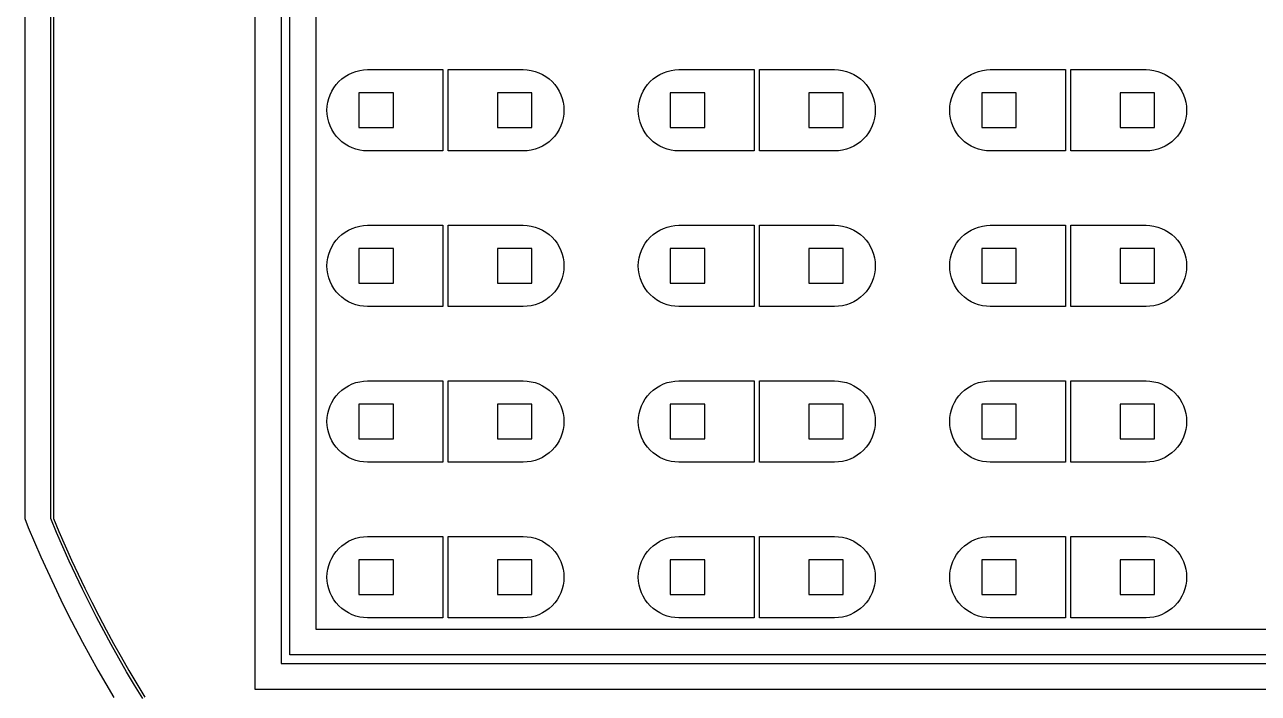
# Model space of a CAD drawing. Extents: x -16 to 132, y -40 to 113.
# Drawn here: x -15.7 to 57.3, y -2.3 to 37.3 of the extents above; entities that cross this region are included whole.
import ezdxf

# ---------------------------------------------------------------- set-up
doc = ezdxf.new("R2010")
doc.units = 0

msp = doc.modelspace()

# ---------------------------------------------------------------- linework, layer by layer
for p, q in [((-2.0452, -2.0452), (-2.0452, 75.6724)), ((-0.51129, 74.1385), (-0.51129, -0.51129)), ((0, 0), (0, 73.6272)), ((1.53389, 72.0933), (1.53389, 1.53389)), ((-15.6717, 65.5599), (-15.6717, 8.06726)), ((-14.1315, 8.06393), (-14.1315, 65.5633)), ((-13.9691, 65.5624), (-13.9691, 8.0648)), ((3.2666, 34.21), (3.46889, 34.3312)), ((3.46889, 34.3312), (3.68208, 34.4321)), ((3.68208, 34.4321), (3.90411, 34.5115)), ((3.90411, 34.5115), (4.13287, 34.5688)), ((4.13287, 34.5688), (4.36615, 34.6034)), ((4.36615, 34.6034), (4.6017, 34.615)), ((4.6017, 34.615), (9.05, 34.615)), ((9.05, 34.615), (9.05, 29.8088)), ((9.35678, 29.8088), (9.35678, 34.615)), ((9.35678, 34.615), (13.8051, 34.615)), ((13.8051, 34.615), (14.0406, 34.6034)), ((14.0406, 34.6034), (14.2739, 34.5688)), ((14.2739, 34.5688), (14.5027, 34.5115)), ((14.5027, 34.5115), (14.7247, 34.4321)), ((14.7247, 34.4321), (14.9379, 34.3312)), ((14.9379, 34.3312), (15.1402, 34.21)), ((21.6734, 34.21), (21.8757, 34.3312)), ((21.8757, 34.3312), (22.0889, 34.4321)), ((22.0889, 34.4321), (22.3109, 34.5115)), ((22.3109, 34.5115), (22.5397, 34.5688)), ((22.5397, 34.5688), (22.7729, 34.6034)), ((22.7729, 34.6034), (23.0085, 34.615)), ((23.0085, 34.615), (27.4568, 34.615)), ((27.4568, 34.615), (27.4568, 29.8088)), ((27.7636, 29.8088), (27.7636, 34.615)), ((27.7636, 34.615), (32.2119, 34.615)), ((32.2119, 34.615), (32.4474, 34.6034)), ((32.4474, 34.6034), (32.6807, 34.5688)), ((32.6807, 34.5688), (32.9095, 34.5115)), ((32.9095, 34.5115), (33.1315, 34.4321)), ((33.1315, 34.4321), (33.3447, 34.3312)), ((33.3447, 34.3312), (33.547, 34.21)), ((40.0802, 34.21), (40.2825, 34.3312)), ((40.2825, 34.3312), (40.4957, 34.4321)), ((40.4957, 34.4321), (40.7177, 34.5115)), ((40.7177, 34.5115), (40.9465, 34.5688)), ((40.9465, 34.5688), (41.1797, 34.6034)), ((41.1797, 34.6034), (41.4153, 34.615)), ((41.4153, 34.615), (45.8636, 34.615)), ((45.8636, 34.615), (45.8636, 29.8088)), ((46.1704, 29.8088), (46.1704, 34.615)), ((46.1704, 34.615), (50.6187, 34.615)), ((50.6187, 34.615), (50.8542, 34.6034)), ((50.8542, 34.6034), (51.0875, 34.5688)), ((51.0875, 34.5688), (51.3163, 34.5115)), ((51.3163, 34.5115), (51.5383, 34.4321)), ((51.5383, 34.4321), (51.7515, 34.3312)), ((51.7515, 34.3312), (51.9538, 34.21)), ((2.60358, 33.547), (2.74406, 33.7364)), ((2.74406, 33.7364), (2.90244, 33.9111)), ((2.90244, 33.9111), (3.07718, 34.0695)), ((3.07718, 34.0695), (3.2666, 34.21)), ((15.1402, 34.21), (15.3296, 34.0695)), ((15.3296, 34.0695), (15.5043, 33.9111)), ((15.5043, 33.9111), (15.6627, 33.7364)), ((15.6627, 33.7364), (15.8032, 33.547)), ((21.0104, 33.547), (21.1509, 33.7364)), ((21.1509, 33.7364), (21.3092, 33.9111)), ((21.3092, 33.9111), (21.484, 34.0695)), ((21.484, 34.0695), (21.6734, 34.21)), ((33.547, 34.21), (33.7364, 34.0695)), ((33.7364, 34.0695), (33.9111, 33.9111)), ((33.9111, 33.9111), (34.0695, 33.7364)), ((34.0695, 33.7364), (34.21, 33.547)), ((39.4172, 33.547), (39.5577, 33.7364)), ((39.5577, 33.7364), (39.716, 33.9111)), ((39.716, 33.9111), (39.8908, 34.0695)), ((39.8908, 34.0695), (40.0802, 34.21)), ((51.9538, 34.21), (52.1432, 34.0695)), ((52.1432, 34.0695), (52.3179, 33.9111)), ((52.3179, 33.9111), (52.4763, 33.7364)), ((52.4763, 33.7364), (52.6168, 33.547)), ((2.24477, 32.6807), (2.30208, 32.9095)), ((2.30208, 32.9095), (2.38152, 33.1315)), ((2.38152, 33.1315), (2.48235, 33.3447)), ((2.48235, 33.3447), (2.60358, 33.547)), ((6.13559, 33.2345), (4.09039, 33.2345)), ((4.09039, 33.2345), (4.09039, 31.1893)), ((6.13559, 31.1893), (6.13559, 33.2345)), ((14.3164, 33.2345), (12.2712, 33.2345)), ((12.2712, 33.2345), (12.2712, 31.1893)), ((14.3164, 31.1893), (14.3164, 33.2345)), ((15.8032, 33.547), (15.9244, 33.3447)), ((15.9244, 33.3447), (16.0253, 33.1315)), ((16.0253, 33.1315), (16.1047, 32.9095)), ((16.1047, 32.9095), (16.162, 32.6807)), ((20.6516, 32.6807), (20.7089, 32.9095)), ((20.7089, 32.9095), (20.7883, 33.1315)), ((20.7883, 33.1315), (20.8891, 33.3447)), ((20.8891, 33.3447), (21.0104, 33.547)), ((24.5424, 33.2345), (22.4972, 33.2345)), ((22.4972, 33.2345), (22.4972, 31.1893)), ((24.5424, 31.1893), (24.5424, 33.2345)), ((32.7232, 33.2345), (30.678, 33.2345)), ((30.678, 33.2345), (30.678, 31.1893)), ((32.7232, 31.1893), (32.7232, 33.2345)), ((34.21, 33.547), (34.3312, 33.3447)), ((34.3312, 33.3447), (34.4321, 33.1315)), ((34.4321, 33.1315), (34.5115, 32.9095)), ((34.5115, 32.9095), (34.5688, 32.6807)), ((39.0584, 32.6807), (39.1157, 32.9095)), ((39.1157, 32.9095), (39.1951, 33.1315)), ((39.1951, 33.1315), (39.2959, 33.3447)), ((39.2959, 33.3447), (39.4172, 33.547)), ((42.9492, 33.2345), (40.904, 33.2345)), ((40.904, 33.2345), (40.904, 31.1893)), ((42.9492, 31.1893), (42.9492, 33.2345)), ((51.13, 33.2345), (49.0848, 33.2345)), ((49.0848, 33.2345), (49.0848, 31.1893)), ((51.13, 31.1893), (51.13, 33.2345)), ((52.6168, 33.547), (52.738, 33.3447)), ((52.738, 33.3447), (52.8389, 33.1315)), ((52.8389, 33.1315), (52.9183, 32.9095)), ((52.9183, 32.9095), (52.9756, 32.6807)), ((2.19859, 32.2119), (2.21016, 32.4474)), ((2.21016, 31.9763), (2.19859, 32.2119)), ((2.21016, 32.4474), (2.24477, 32.6807)), ((16.162, 32.6807), (16.1966, 32.4474)), ((16.1966, 32.4474), (16.2082, 32.2119)), ((16.2082, 32.2119), (16.1966, 31.9763)), ((20.6054, 32.2119), (20.617, 32.4474)), ((20.617, 31.9763), (20.6054, 32.2119)), ((20.617, 32.4474), (20.6516, 32.6807)), ((34.5688, 32.6807), (34.6034, 32.4474)), ((34.6034, 32.4474), (34.615, 32.2119)), ((34.615, 32.2119), (34.6034, 31.9763)), ((39.0122, 32.2119), (39.0238, 32.4474)), ((39.0238, 31.9763), (39.0122, 32.2119)), ((39.0238, 32.4474), (39.0584, 32.6807)), ((52.9756, 32.6807), (53.0102, 32.4474)), ((53.0102, 32.4474), (53.0218, 32.2119)), ((53.0218, 32.2119), (53.0102, 31.9763)), ((2.24477, 31.7431), (2.21016, 31.9763)), ((2.30208, 31.5143), (2.24477, 31.7431)), ((2.38152, 31.2923), (2.30208, 31.5143)), ((16.1047, 31.5143), (16.0253, 31.2923)), ((16.162, 31.7431), (16.1047, 31.5143)), ((16.1966, 31.9763), (16.162, 31.7431)), ((20.6516, 31.7431), (20.617, 31.9763)), ((20.7089, 31.5143), (20.6516, 31.7431)), ((20.7883, 31.2923), (20.7089, 31.5143)), ((34.5115, 31.5143), (34.4321, 31.2923)), ((34.5688, 31.7431), (34.5115, 31.5143)), ((34.6034, 31.9763), (34.5688, 31.7431)), ((39.0584, 31.7431), (39.0238, 31.9763)), ((39.1157, 31.5143), (39.0584, 31.7431)), ((39.1951, 31.2923), (39.1157, 31.5143)), ((52.9183, 31.5143), (52.8389, 31.2923)), ((52.9756, 31.7431), (52.9183, 31.5143)), ((53.0102, 31.9763), (52.9756, 31.7431)), ((2.48235, 31.0791), (2.38152, 31.2923)), ((2.60358, 30.8768), (2.48235, 31.0791)), ((2.74406, 30.6874), (2.60358, 30.8768)), ((2.90244, 30.5126), (2.74406, 30.6874)), ((4.09039, 31.1893), (6.13559, 31.1893)), ((12.2712, 31.1893), (14.3164, 31.1893)), ((15.6627, 30.6874), (15.5043, 30.5126)), ((15.8032, 30.8768), (15.6627, 30.6874)), ((15.9244, 31.0791), (15.8032, 30.8768)), ((16.0253, 31.2923), (15.9244, 31.0791)), ((20.8891, 31.0791), (20.7883, 31.2923)), ((21.0104, 30.8768), (20.8891, 31.0791)), ((21.1509, 30.6874), (21.0104, 30.8768)), ((21.3092, 30.5126), (21.1509, 30.6874)), ((22.4972, 31.1893), (24.5424, 31.1893)), ((30.678, 31.1893), (32.7232, 31.1893)), ((34.0695, 30.6874), (33.9111, 30.5126)), ((34.21, 30.8768), (34.0695, 30.6874)), ((34.3312, 31.0791), (34.21, 30.8768)), ((34.4321, 31.2923), (34.3312, 31.0791)), ((39.2959, 31.0791), (39.1951, 31.2923)), ((39.4172, 30.8768), (39.2959, 31.0791)), ((39.5577, 30.6874), (39.4172, 30.8768)), ((39.716, 30.5126), (39.5577, 30.6874)), ((40.904, 31.1893), (42.9492, 31.1893)), ((49.0848, 31.1893), (51.13, 31.1893)), ((52.4763, 30.6874), (52.3179, 30.5126)), ((52.6168, 30.8768), (52.4763, 30.6874)), ((52.738, 31.0791), (52.6168, 30.8768)), ((52.8389, 31.2923), (52.738, 31.0791)), ((3.07718, 30.3543), (2.90244, 30.5126)), ((3.2666, 30.2138), (3.07718, 30.3543)), ((3.46889, 30.0925), (3.2666, 30.2138)), ((3.68208, 29.9917), (3.46889, 30.0925)), ((3.90411, 29.9123), (3.68208, 29.9917)), ((4.13287, 29.855), (3.90411, 29.9123)), ((14.5027, 29.9123), (14.2739, 29.855)), ((14.7247, 29.9917), (14.5027, 29.9123)), ((14.9379, 30.0925), (14.7247, 29.9917)), ((15.1402, 30.2138), (14.9379, 30.0925)), ((15.3296, 30.3543), (15.1402, 30.2138)), ((15.5043, 30.5126), (15.3296, 30.3543)), ((21.484, 30.3543), (21.3092, 30.5126)), ((21.6734, 30.2138), (21.484, 30.3543)), ((21.8757, 30.0925), (21.6734, 30.2138)), ((22.0889, 29.9917), (21.8757, 30.0925)), ((22.3109, 29.9123), (22.0889, 29.9917)), ((22.5397, 29.855), (22.3109, 29.9123)), ((32.9095, 29.9123), (32.6807, 29.855)), ((33.1315, 29.9917), (32.9095, 29.9123)), ((33.3447, 30.0925), (33.1315, 29.9917)), ((33.547, 30.2138), (33.3447, 30.0925)), ((33.7364, 30.3543), (33.547, 30.2138)), ((33.9111, 30.5126), (33.7364, 30.3543)), ((39.8908, 30.3543), (39.716, 30.5126)), ((40.0802, 30.2138), (39.8908, 30.3543)), ((40.2825, 30.0925), (40.0802, 30.2138)), ((40.4957, 29.9917), (40.2825, 30.0925)), ((40.7177, 29.9123), (40.4957, 29.9917)), ((40.9465, 29.855), (40.7177, 29.9123)), ((51.3163, 29.9123), (51.0875, 29.855)), ((51.5383, 29.9917), (51.3163, 29.9123)), ((51.7515, 30.0925), (51.5383, 29.9917)), ((51.9538, 30.2138), (51.7515, 30.0925)), ((52.1432, 30.3543), (51.9538, 30.2138)), ((52.3179, 30.5126), (52.1432, 30.3543)), ((4.36615, 29.8204), (4.13287, 29.855)), ((4.6017, 29.8088), (4.36615, 29.8204)), ((9.05, 29.8088), (4.6017, 29.8088)), ((13.8051, 29.8088), (9.35678, 29.8088)), ((14.0406, 29.8204), (13.8051, 29.8088)), ((14.2739, 29.855), (14.0406, 29.8204)), ((22.7729, 29.8204), (22.5397, 29.855)), ((23.0085, 29.8088), (22.7729, 29.8204)), ((27.4568, 29.8088), (23.0085, 29.8088)), ((32.2119, 29.8088), (27.7636, 29.8088)), ((32.4474, 29.8204), (32.2119, 29.8088)), ((32.6807, 29.855), (32.4474, 29.8204)), ((41.1797, 29.8204), (40.9465, 29.855)), ((41.4153, 29.8088), (41.1797, 29.8204)), ((45.8636, 29.8088), (41.4153, 29.8088)), ((50.6187, 29.8088), (46.1704, 29.8088)), ((50.8542, 29.8204), (50.6187, 29.8088)), ((51.0875, 29.855), (50.8542, 29.8204)), ((2.90244, 24.7077), (3.07718, 24.8661)), ((3.07718, 24.8661), (3.2666, 25.0066)), ((3.2666, 25.0066), (3.46889, 25.1278)), ((3.46889, 25.1278), (3.68208, 25.2287)), ((3.68208, 25.2287), (3.90411, 25.3081)), ((3.90411, 25.3081), (4.13287, 25.3654)), ((4.13287, 25.3654), (4.36615, 25.4)), ((4.36615, 25.4), (4.6017, 25.4116)), ((4.6017, 25.4116), (9.05, 25.4116)), ((9.05, 25.4116), (9.05, 20.6054)), ((9.35678, 20.6054), (9.35678, 25.4116)), ((9.35678, 25.4116), (13.8051, 25.4116)), ((13.8051, 25.4116), (14.0406, 25.4)), ((14.0406, 25.4), (14.2739, 25.3654)), ((14.2739, 25.3654), (14.5027, 25.3081)), ((14.5027, 25.3081), (14.7247, 25.2287)), ((14.7247, 25.2287), (14.9379, 25.1278)), ((14.9379, 25.1278), (15.1402, 25.0066)), ((15.1402, 25.0066), (15.3296, 24.8661)), ((15.3296, 24.8661), (15.5043, 24.7077)), ((21.3092, 24.7077), (21.484, 24.8661)), ((21.484, 24.8661), (21.6734, 25.0066)), ((21.6734, 25.0066), (21.8757, 25.1278)), ((21.8757, 25.1278), (22.0889, 25.2287)), ((22.0889, 25.2287), (22.3109, 25.3081)), ((22.3109, 25.3081), (22.5397, 25.3654)), ((22.5397, 25.3654), (22.7729, 25.4)), ((22.7729, 25.4), (23.0085, 25.4116)), ((23.0085, 25.4116), (27.4568, 25.4116)), ((27.4568, 25.4116), (27.4568, 20.6054)), ((27.7636, 20.6054), (27.7636, 25.4116)), ((27.7636, 25.4116), (32.2119, 25.4116)), ((32.2119, 25.4116), (32.4474, 25.4)), ((32.4474, 25.4), (32.6807, 25.3654)), ((32.6807, 25.3654), (32.9095, 25.3081)), ((32.9095, 25.3081), (33.1315, 25.2287)), ((33.1315, 25.2287), (33.3447, 25.1278)), ((33.3447, 25.1278), (33.547, 25.0066)), ((33.547, 25.0066), (33.7364, 24.8661)), ((33.7364, 24.8661), (33.9111, 24.7077)), ((39.716, 24.7077), (39.8908, 24.8661)), ((39.8908, 24.8661), (40.0802, 25.0066)), ((40.0802, 25.0066), (40.2825, 25.1278)), ((40.2825, 25.1278), (40.4957, 25.2287)), ((40.4957, 25.2287), (40.7177, 25.3081)), ((40.7177, 25.3081), (40.9465, 25.3654)), ((40.9465, 25.3654), (41.1797, 25.4)), ((41.1797, 25.4), (41.4153, 25.4116)), ((41.4153, 25.4116), (45.8636, 25.4116)), ((45.8636, 25.4116), (45.8636, 20.6054)), ((46.1704, 20.6054), (46.1704, 25.4116)), ((46.1704, 25.4116), (50.6187, 25.4116)), ((50.6187, 25.4116), (50.8542, 25.4)), ((50.8542, 25.4), (51.0875, 25.3654)), ((51.0875, 25.3654), (51.3163, 25.3081)), ((51.3163, 25.3081), (51.5383, 25.2287)), ((51.5383, 25.2287), (51.7515, 25.1278)), ((51.7515, 25.1278), (51.9538, 25.0066)), ((51.9538, 25.0066), (52.1432, 24.8661)), ((52.1432, 24.8661), (52.3179, 24.7077)), ((2.38152, 23.9281), (2.48235, 24.1413)), ((2.48235, 24.1413), (2.60358, 24.3436)), ((2.60358, 24.3436), (2.74406, 24.533)), ((2.74406, 24.533), (2.90244, 24.7077)), ((15.5043, 24.7077), (15.6627, 24.533)), ((15.6627, 24.533), (15.8032, 24.3436)), ((15.8032, 24.3436), (15.9244, 24.1413)), ((15.9244, 24.1413), (16.0253, 23.9281)), ((20.7883, 23.9281), (20.8891, 24.1413)), ((20.8891, 24.1413), (21.0104, 24.3436)), ((21.0104, 24.3436), (21.1509, 24.533)), ((21.1509, 24.533), (21.3092, 24.7077)), ((33.9111, 24.7077), (34.0695, 24.533)), ((34.0695, 24.533), (34.21, 24.3436)), ((34.21, 24.3436), (34.3312, 24.1413)), ((34.3312, 24.1413), (34.4321, 23.9281)), ((39.1951, 23.9281), (39.2959, 24.1413)), ((39.2959, 24.1413), (39.4172, 24.3436)), ((39.4172, 24.3436), (39.5577, 24.533)), ((39.5577, 24.533), (39.716, 24.7077)), ((52.3179, 24.7077), (52.4763, 24.533)), ((52.4763, 24.533), (52.6168, 24.3436)), ((52.6168, 24.3436), (52.738, 24.1413)), ((52.738, 24.1413), (52.8389, 23.9281)), ((2.21016, 23.244), (2.24477, 23.4773)), ((2.24477, 23.4773), (2.30208, 23.7061)), ((2.30208, 23.7061), (2.38152, 23.9281)), ((6.13559, 24.0311), (4.09039, 24.0311)), ((4.09039, 24.0311), (4.09039, 21.9859)), ((6.13559, 21.9859), (6.13559, 24.0311)), ((14.3164, 24.0311), (12.2712, 24.0311)), ((12.2712, 24.0311), (12.2712, 21.9859)), ((14.3164, 21.9859), (14.3164, 24.0311)), ((16.0253, 23.9281), (16.1047, 23.7061)), ((16.1047, 23.7061), (16.162, 23.4773)), ((16.162, 23.4773), (16.1966, 23.244)), ((20.617, 23.244), (20.6516, 23.4773)), ((20.6516, 23.4773), (20.7089, 23.7061)), ((20.7089, 23.7061), (20.7883, 23.9281)), ((24.5424, 24.0311), (22.4972, 24.0311)), ((22.4972, 24.0311), (22.4972, 21.9859)), ((24.5424, 21.9859), (24.5424, 24.0311)), ((32.7232, 24.0311), (30.678, 24.0311)), ((30.678, 24.0311), (30.678, 21.9859)), ((32.7232, 21.9859), (32.7232, 24.0311)), ((34.4321, 23.9281), (34.5115, 23.7061)), ((34.5115, 23.7061), (34.5688, 23.4773)), ((34.5688, 23.4773), (34.6034, 23.244)), ((39.0238, 23.244), (39.0584, 23.4773)), ((39.0584, 23.4773), (39.1157, 23.7061)), ((39.1157, 23.7061), (39.1951, 23.9281)), ((42.9492, 24.0311), (40.904, 24.0311)), ((40.904, 24.0311), (40.904, 21.9859)), ((42.9492, 21.9859), (42.9492, 24.0311)), ((51.13, 24.0311), (49.0848, 24.0311)), ((49.0848, 24.0311), (49.0848, 21.9859)), ((51.13, 21.9859), (51.13, 24.0311)), ((52.8389, 23.9281), (52.9183, 23.7061)), ((52.9183, 23.7061), (52.9756, 23.4773)), ((52.9756, 23.4773), (53.0102, 23.244)), ((2.19859, 23.0085), (2.21016, 23.244)), ((2.21016, 22.7729), (2.19859, 23.0085)), ((2.24477, 22.5397), (2.21016, 22.7729)), ((16.1966, 22.7729), (16.162, 22.5397)), ((16.1966, 23.244), (16.2082, 23.0085)), ((16.2082, 23.0085), (16.1966, 22.7729)), ((20.6054, 23.0085), (20.617, 23.244)), ((20.617, 22.7729), (20.6054, 23.0085)), ((20.6516, 22.5397), (20.617, 22.7729)), ((34.6034, 22.7729), (34.5688, 22.5397)), ((34.6034, 23.244), (34.615, 23.0085)), ((34.615, 23.0085), (34.6034, 22.7729)), ((39.0122, 23.0085), (39.0238, 23.244)), ((39.0238, 22.7729), (39.0122, 23.0085)), ((39.0584, 22.5397), (39.0238, 22.7729)), ((53.0102, 22.7729), (52.9756, 22.5397)), ((53.0102, 23.244), (53.0218, 23.0085)), ((53.0218, 23.0085), (53.0102, 22.7729)), ((2.30208, 22.3109), (2.24477, 22.5397)), ((2.38152, 22.0889), (2.30208, 22.3109)), ((2.48235, 21.8757), (2.38152, 22.0889)), ((4.09039, 21.9859), (6.13559, 21.9859)), ((12.2712, 21.9859), (14.3164, 21.9859)), ((16.0253, 22.0889), (15.9244, 21.8757)), ((16.1047, 22.3109), (16.0253, 22.0889)), ((16.162, 22.5397), (16.1047, 22.3109)), ((20.7089, 22.3109), (20.6516, 22.5397)), ((20.7883, 22.0889), (20.7089, 22.3109)), ((20.8891, 21.8757), (20.7883, 22.0889)), ((22.4972, 21.9859), (24.5424, 21.9859)), ((30.678, 21.9859), (32.7232, 21.9859)), ((34.4321, 22.0889), (34.3312, 21.8757)), ((34.5115, 22.3109), (34.4321, 22.0889)), ((34.5688, 22.5397), (34.5115, 22.3109)), ((39.1157, 22.3109), (39.0584, 22.5397)), ((39.1951, 22.0889), (39.1157, 22.3109)), ((39.2959, 21.8757), (39.1951, 22.0889)), ((40.904, 21.9859), (42.9492, 21.9859)), ((49.0848, 21.9859), (51.13, 21.9859)), ((52.8389, 22.0889), (52.738, 21.8757)), ((52.9183, 22.3109), (52.8389, 22.0889)), ((52.9756, 22.5397), (52.9183, 22.3109)), ((2.60358, 21.6734), (2.48235, 21.8757)), ((2.74406, 21.484), (2.60358, 21.6734)), ((2.90244, 21.3092), (2.74406, 21.484)), ((3.07718, 21.1509), (2.90244, 21.3092)), ((3.2666, 21.0104), (3.07718, 21.1509)), ((15.3296, 21.1509), (15.1402, 21.0104)), ((15.5043, 21.3092), (15.3296, 21.1509)), ((15.6627, 21.484), (15.5043, 21.3092)), ((15.8032, 21.6734), (15.6627, 21.484)), ((15.9244, 21.8757), (15.8032, 21.6734)), ((21.0104, 21.6734), (20.8891, 21.8757)), ((21.1509, 21.484), (21.0104, 21.6734)), ((21.3092, 21.3092), (21.1509, 21.484)), ((21.484, 21.1509), (21.3092, 21.3092)), ((21.6734, 21.0104), (21.484, 21.1509)), ((33.7364, 21.1509), (33.547, 21.0104)), ((33.9111, 21.3092), (33.7364, 21.1509)), ((34.0695, 21.484), (33.9111, 21.3092)), ((34.21, 21.6734), (34.0695, 21.484)), ((34.3312, 21.8757), (34.21, 21.6734)), ((39.4172, 21.6734), (39.2959, 21.8757)), ((39.5577, 21.484), (39.4172, 21.6734)), ((39.716, 21.3092), (39.5577, 21.484)), ((39.8908, 21.1509), (39.716, 21.3092)), ((40.0802, 21.0104), (39.8908, 21.1509)), ((52.1432, 21.1509), (51.9538, 21.0104)), ((52.3179, 21.3092), (52.1432, 21.1509)), ((52.4763, 21.484), (52.3179, 21.3092)), ((52.6168, 21.6734), (52.4763, 21.484)), ((52.738, 21.8757), (52.6168, 21.6734)), ((3.46889, 20.8891), (3.2666, 21.0104)), ((3.68208, 20.7883), (3.46889, 20.8891)), ((3.90411, 20.7089), (3.68208, 20.7883)), ((4.13287, 20.6516), (3.90411, 20.7089)), ((4.36615, 20.617), (4.13287, 20.6516)), ((4.6017, 20.6054), (4.36615, 20.617)), ((9.05, 20.6054), (4.6017, 20.6054)), ((13.8051, 20.6054), (9.35678, 20.6054)), ((14.0406, 20.617), (13.8051, 20.6054)), ((14.2739, 20.6516), (14.0406, 20.617)), ((14.5027, 20.7089), (14.2739, 20.6516)), ((14.7247, 20.7883), (14.5027, 20.7089)), ((14.9379, 20.8891), (14.7247, 20.7883)), ((15.1402, 21.0104), (14.9379, 20.8891)), ((21.8757, 20.8891), (21.6734, 21.0104)), ((22.0889, 20.7883), (21.8757, 20.8891)), ((22.3109, 20.7089), (22.0889, 20.7883)), ((22.5397, 20.6516), (22.3109, 20.7089)), ((22.7729, 20.617), (22.5397, 20.6516)), ((23.0085, 20.6054), (22.7729, 20.617)), ((27.4568, 20.6054), (23.0085, 20.6054)), ((32.2119, 20.6054), (27.7636, 20.6054)), ((32.4474, 20.617), (32.2119, 20.6054)), ((32.6807, 20.6516), (32.4474, 20.617)), ((32.9095, 20.7089), (32.6807, 20.6516)), ((33.1315, 20.7883), (32.9095, 20.7089)), ((33.3447, 20.8891), (33.1315, 20.7883)), ((33.547, 21.0104), (33.3447, 20.8891)), ((40.2825, 20.8891), (40.0802, 21.0104)), ((40.4957, 20.7883), (40.2825, 20.8891)), ((40.7177, 20.7089), (40.4957, 20.7883)), ((40.9465, 20.6516), (40.7177, 20.7089)), ((41.1797, 20.617), (40.9465, 20.6516)), ((41.4153, 20.6054), (41.1797, 20.617)), ((45.8636, 20.6054), (41.4153, 20.6054)), ((50.6187, 20.6054), (46.1704, 20.6054)), ((50.8542, 20.617), (50.6187, 20.6054)), ((51.0875, 20.6516), (50.8542, 20.617)), ((51.3163, 20.7089), (51.0875, 20.6516)), ((51.5383, 20.7883), (51.3163, 20.7089)), ((51.7515, 20.8891), (51.5383, 20.7883)), ((51.9538, 21.0104), (51.7515, 20.8891)), ((3.68208, 16.0253), (3.90411, 16.1047)), ((3.90411, 16.1047), (4.13287, 16.162)), ((4.13287, 16.162), (4.36615, 16.1966)), ((4.36615, 16.1966), (4.6017, 16.2082)), ((4.6017, 16.2082), (9.05, 16.2082)), ((9.05, 16.2082), (9.05, 11.402)), ((9.35678, 11.402), (9.35678, 16.2082)), ((9.35678, 16.2082), (13.8051, 16.2082)), ((13.8051, 16.2082), (14.0406, 16.1966)), ((14.0406, 16.1966), (14.2739, 16.162)), ((14.2739, 16.162), (14.5027, 16.1047)), ((14.5027, 16.1047), (14.7247, 16.0253)), ((22.0889, 16.0253), (22.3109, 16.1047)), ((22.3109, 16.1047), (22.5397, 16.162)), ((22.5397, 16.162), (22.7729, 16.1966)), ((22.7729, 16.1966), (23.0085, 16.2082)), ((23.0085, 16.2082), (27.4568, 16.2082)), ((27.4568, 16.2082), (27.4568, 11.402)), ((27.7636, 11.402), (27.7636, 16.2082)), ((27.7636, 16.2082), (32.2119, 16.2082)), ((32.2119, 16.2082), (32.4474, 16.1966)), ((32.4474, 16.1966), (32.6807, 16.162)), ((32.6807, 16.162), (32.9095, 16.1047)), ((32.9095, 16.1047), (33.1315, 16.0253)), ((40.4957, 16.0253), (40.7177, 16.1047)), ((40.7177, 16.1047), (40.9465, 16.162)), ((40.9465, 16.162), (41.1797, 16.1966)), ((41.1797, 16.1966), (41.4153, 16.2082)), ((41.4153, 16.2082), (45.8636, 16.2082)), ((45.8636, 16.2082), (45.8636, 11.402)), ((46.1704, 11.402), (46.1704, 16.2082)), ((46.1704, 16.2082), (50.6187, 16.2082)), ((50.6187, 16.2082), (50.8542, 16.1966)), ((50.8542, 16.1966), (51.0875, 16.162)), ((51.0875, 16.162), (51.3163, 16.1047)), ((51.3163, 16.1047), (51.5383, 16.0253)), ((2.60358, 15.1402), (2.74406, 15.3296)), ((2.74406, 15.3296), (2.90244, 15.5043)), ((2.90244, 15.5043), (3.07718, 15.6627)), ((3.07718, 15.6627), (3.2666, 15.8032)), ((3.2666, 15.8032), (3.46889, 15.9244)), ((3.46889, 15.9244), (3.68208, 16.0253)), ((14.7247, 16.0253), (14.9379, 15.9244)), ((14.9379, 15.9244), (15.1402, 15.8032)), ((15.1402, 15.8032), (15.3296, 15.6627)), ((15.3296, 15.6627), (15.5043, 15.5043)), ((15.5043, 15.5043), (15.6627, 15.3296)), ((15.6627, 15.3296), (15.8032, 15.1402)), ((21.0104, 15.1402), (21.1509, 15.3296)), ((21.1509, 15.3296), (21.3092, 15.5043)), ((21.3092, 15.5043), (21.484, 15.6627)), ((21.484, 15.6627), (21.6734, 15.8032)), ((21.6734, 15.8032), (21.8757, 15.9244)), ((21.8757, 15.9244), (22.0889, 16.0253)), ((33.1315, 16.0253), (33.3447, 15.9244)), ((33.3447, 15.9244), (33.547, 15.8032)), ((33.547, 15.8032), (33.7364, 15.6627)), ((33.7364, 15.6627), (33.9111, 15.5043)), ((33.9111, 15.5043), (34.0695, 15.3296)), ((34.0695, 15.3296), (34.21, 15.1402)), ((39.4172, 15.1402), (39.5577, 15.3296)), ((39.5577, 15.3296), (39.716, 15.5043)), ((39.716, 15.5043), (39.8908, 15.6627)), ((39.8908, 15.6627), (40.0802, 15.8032)), ((40.0802, 15.8032), (40.2825, 15.9244)), ((40.2825, 15.9244), (40.4957, 16.0253)), ((51.5383, 16.0253), (51.7515, 15.9244)), ((51.7515, 15.9244), (51.9538, 15.8032)), ((51.9538, 15.8032), (52.1432, 15.6627)), ((52.1432, 15.6627), (52.3179, 15.5043)), ((52.3179, 15.5043), (52.4763, 15.3296)), ((52.4763, 15.3296), (52.6168, 15.1402)), ((2.30208, 14.5027), (2.38152, 14.7247)), ((2.38152, 14.7247), (2.48235, 14.9379)), ((2.48235, 14.9379), (2.60358, 15.1402)), ((6.13559, 14.8277), (4.09039, 14.8277)), ((4.09039, 14.8277), (4.09039, 12.7825)), ((6.13559, 12.7825), (6.13559, 14.8277)), ((14.3164, 14.8277), (12.2712, 14.8277)), ((12.2712, 14.8277), (12.2712, 12.7825)), ((14.3164, 12.7825), (14.3164, 14.8277)), ((15.8032, 15.1402), (15.9244, 14.9379)), ((15.9244, 14.9379), (16.0253, 14.7247)), ((16.0253, 14.7247), (16.1047, 14.5027)), ((20.7089, 14.5027), (20.7883, 14.7247)), ((20.7883, 14.7247), (20.8891, 14.9379)), ((20.8891, 14.9379), (21.0104, 15.1402)), ((24.5424, 14.8277), (22.4972, 14.8277)), ((22.4972, 14.8277), (22.4972, 12.7825)), ((24.5424, 12.7825), (24.5424, 14.8277)), ((32.7232, 14.8277), (30.678, 14.8277)), ((30.678, 14.8277), (30.678, 12.7825)), ((32.7232, 12.7825), (32.7232, 14.8277)), ((34.21, 15.1402), (34.3312, 14.9379)), ((34.3312, 14.9379), (34.4321, 14.7247)), ((34.4321, 14.7247), (34.5115, 14.5027)), ((39.1157, 14.5027), (39.1951, 14.7247)), ((39.1951, 14.7247), (39.2959, 14.9379)), ((39.2959, 14.9379), (39.4172, 15.1402)), ((42.9492, 14.8277), (40.904, 14.8277)), ((40.904, 14.8277), (40.904, 12.7825)), ((42.9492, 12.7825), (42.9492, 14.8277)), ((51.13, 14.8277), (49.0848, 14.8277)), ((49.0848, 14.8277), (49.0848, 12.7825)), ((51.13, 12.7825), (51.13, 14.8277)), ((52.6168, 15.1402), (52.738, 14.9379)), ((52.738, 14.9379), (52.8389, 14.7247)), ((52.8389, 14.7247), (52.9183, 14.5027)), ((2.19859, 13.8051), (2.21016, 14.0406)), ((2.21016, 14.0406), (2.24477, 14.2739)), ((2.24477, 14.2739), (2.30208, 14.5027)), ((16.1047, 14.5027), (16.162, 14.2739)), ((16.162, 14.2739), (16.1966, 14.0406)), ((16.1966, 14.0406), (16.2082, 13.8051)), ((20.6054, 13.8051), (20.617, 14.0406)), ((20.617, 14.0406), (20.6516, 14.2739)), ((20.6516, 14.2739), (20.7089, 14.5027)), ((34.5115, 14.5027), (34.5688, 14.2739)), ((34.5688, 14.2739), (34.6034, 14.0406)), ((34.6034, 14.0406), (34.615, 13.8051)), ((39.0122, 13.8051), (39.0238, 14.0406)), ((39.0238, 14.0406), (39.0584, 14.2739)), ((39.0584, 14.2739), (39.1157, 14.5027)), ((52.9183, 14.5027), (52.9756, 14.2739)), ((52.9756, 14.2739), (53.0102, 14.0406)), ((53.0102, 14.0406), (53.0218, 13.8051)), ((2.21016, 13.5695), (2.19859, 13.8051)), ((2.24477, 13.3363), (2.21016, 13.5695)), ((2.30208, 13.1075), (2.24477, 13.3363)), ((16.162, 13.3363), (16.1047, 13.1075)), ((16.1966, 13.5695), (16.162, 13.3363)), ((16.2082, 13.8051), (16.1966, 13.5695)), ((20.617, 13.5695), (20.6054, 13.8051)), ((20.6516, 13.3363), (20.617, 13.5695)), ((20.7089, 13.1075), (20.6516, 13.3363)), ((34.5688, 13.3363), (34.5115, 13.1075)), ((34.6034, 13.5695), (34.5688, 13.3363)), ((34.615, 13.8051), (34.6034, 13.5695)), ((39.0238, 13.5695), (39.0122, 13.8051)), ((39.0584, 13.3363), (39.0238, 13.5695)), ((39.1157, 13.1075), (39.0584, 13.3363)), ((52.9756, 13.3363), (52.9183, 13.1075)), ((53.0102, 13.5695), (52.9756, 13.3363)), ((53.0218, 13.8051), (53.0102, 13.5695)), ((2.38152, 12.8855), (2.30208, 13.1075)), ((2.48235, 12.6723), (2.38152, 12.8855)), ((2.60358, 12.47), (2.48235, 12.6723)), ((2.74406, 12.2806), (2.60358, 12.47)), ((4.09039, 12.7825), (6.13559, 12.7825)), ((12.2712, 12.7825), (14.3164, 12.7825)), ((15.8032, 12.47), (15.6627, 12.2806)), ((15.9244, 12.6723), (15.8032, 12.47)), ((16.0253, 12.8855), (15.9244, 12.6723)), ((16.1047, 13.1075), (16.0253, 12.8855)), ((20.7883, 12.8855), (20.7089, 13.1075)), ((20.8891, 12.6723), (20.7883, 12.8855)), ((21.0104, 12.47), (20.8891, 12.6723)), ((21.1509, 12.2806), (21.0104, 12.47)), ((22.4972, 12.7825), (24.5424, 12.7825)), ((30.678, 12.7825), (32.7232, 12.7825)), ((34.21, 12.47), (34.0695, 12.2806)), ((34.3312, 12.6723), (34.21, 12.47)), ((34.4321, 12.8855), (34.3312, 12.6723)), ((34.5115, 13.1075), (34.4321, 12.8855)), ((39.1951, 12.8855), (39.1157, 13.1075)), ((39.2959, 12.6723), (39.1951, 12.8855)), ((39.4172, 12.47), (39.2959, 12.6723)), ((39.5577, 12.2806), (39.4172, 12.47)), ((40.904, 12.7825), (42.9492, 12.7825)), ((49.0848, 12.7825), (51.13, 12.7825)), ((52.6168, 12.47), (52.4763, 12.2806)), ((52.738, 12.6723), (52.6168, 12.47)), ((52.8389, 12.8855), (52.738, 12.6723)), ((52.9183, 13.1075), (52.8389, 12.8855)), ((2.90244, 12.1058), (2.74406, 12.2806)), ((3.07718, 11.9475), (2.90244, 12.1058)), ((3.2666, 11.807), (3.07718, 11.9475)), ((3.46889, 11.6857), (3.2666, 11.807)), ((3.68208, 11.5849), (3.46889, 11.6857)), ((14.9379, 11.6857), (14.7247, 11.5849)), ((15.1402, 11.807), (14.9379, 11.6857)), ((15.3296, 11.9475), (15.1402, 11.807)), ((15.5043, 12.1058), (15.3296, 11.9475)), ((15.6627, 12.2806), (15.5043, 12.1058)), ((21.3092, 12.1058), (21.1509, 12.2806)), ((21.484, 11.9475), (21.3092, 12.1058)), ((21.6734, 11.807), (21.484, 11.9475)), ((21.8757, 11.6857), (21.6734, 11.807)), ((22.0889, 11.5849), (21.8757, 11.6857)), ((33.3447, 11.6857), (33.1315, 11.5849)), ((33.547, 11.807), (33.3447, 11.6857)), ((33.7364, 11.9475), (33.547, 11.807)), ((33.9111, 12.1058), (33.7364, 11.9475)), ((34.0695, 12.2806), (33.9111, 12.1058)), ((39.716, 12.1058), (39.5577, 12.2806)), ((39.8908, 11.9475), (39.716, 12.1058)), ((40.0802, 11.807), (39.8908, 11.9475)), ((40.2825, 11.6857), (40.0802, 11.807)), ((40.4957, 11.5849), (40.2825, 11.6857)), ((51.7515, 11.6857), (51.5383, 11.5849)), ((51.9538, 11.807), (51.7515, 11.6857)), ((52.1432, 11.9475), (51.9538, 11.807)), ((52.3179, 12.1058), (52.1432, 11.9475)), ((52.4763, 12.2806), (52.3179, 12.1058)), ((3.90411, 11.5055), (3.68208, 11.5849)), ((4.13287, 11.4482), (3.90411, 11.5055)), ((4.36615, 11.4136), (4.13287, 11.4482)), ((4.6017, 11.402), (4.36615, 11.4136)), ((9.05, 11.402), (4.6017, 11.402)), ((13.8051, 11.402), (9.35678, 11.402)), ((14.0406, 11.4136), (13.8051, 11.402)), ((14.2739, 11.4482), (14.0406, 11.4136)), ((14.5027, 11.5055), (14.2739, 11.4482)), ((14.7247, 11.5849), (14.5027, 11.5055)), ((22.3109, 11.5055), (22.0889, 11.5849)), ((22.5397, 11.4482), (22.3109, 11.5055)), ((22.7729, 11.4136), (22.5397, 11.4482)), ((23.0085, 11.402), (22.7729, 11.4136)), ((27.4568, 11.402), (23.0085, 11.402)), ((32.2119, 11.402), (27.7636, 11.402)), ((32.4474, 11.4136), (32.2119, 11.402)), ((32.6807, 11.4482), (32.4474, 11.4136)), ((32.9095, 11.5055), (32.6807, 11.4482)), ((33.1315, 11.5849), (32.9095, 11.5055)), ((40.7177, 11.5055), (40.4957, 11.5849)), ((40.9465, 11.4482), (40.7177, 11.5055)), ((41.1797, 11.4136), (40.9465, 11.4482)), ((41.4153, 11.402), (41.1797, 11.4136)), ((45.8636, 11.402), (41.4153, 11.402)), ((50.6187, 11.402), (46.1704, 11.402)), ((50.8542, 11.4136), (50.6187, 11.402)), ((51.0875, 11.4482), (50.8542, 11.4136)), ((51.3163, 11.5055), (51.0875, 11.4482)), ((51.5383, 11.5849), (51.3163, 11.5055)), ((-15.6717, 8.06726), (-15.4564, 7.53833)), ((-13.7821, 7.23465), (-14.1315, 8.06393)), ((-13.9691, 8.0648), (-13.6442, 7.29375)), ((-15.4564, 7.53833), (-15.0918, 6.67322)), ((-13.6442, 7.29375), (-13.2767, 6.4509)), ((-15.0918, 6.67322), (-14.7166, 5.81264)), ((-13.4139, 6.39011), (-13.7821, 7.23465)), ((3.07718, 6.45932), (3.2666, 6.59981)), ((3.2666, 6.59981), (3.46889, 6.72104)), ((3.46889, 6.72104), (3.68208, 6.82187)), ((3.68208, 6.82187), (3.90411, 6.90131)), ((3.90411, 6.90131), (4.13287, 6.95862)), ((4.13287, 6.95862), (4.36615, 6.99323)), ((4.36615, 6.99323), (4.6017, 7.00479)), ((4.6017, 7.00479), (9.05, 7.00479)), ((9.05, 7.00479), (9.05, 2.19859)), ((9.35678, 2.19859), (9.35678, 7.00479)), ((9.35678, 7.00479), (13.8051, 7.00479)), ((13.8051, 7.00479), (14.0406, 6.99323)), ((14.0406, 6.99323), (14.2739, 6.95862)), ((14.2739, 6.95862), (14.5027, 6.90131)), ((14.5027, 6.90131), (14.7247, 6.82187)), ((14.7247, 6.82187), (14.9379, 6.72104)), ((14.9379, 6.72104), (15.1402, 6.59981)), ((15.1402, 6.59981), (15.3296, 6.45932)), ((21.484, 6.45932), (21.6734, 6.59981)), ((21.6734, 6.59981), (21.8757, 6.72104)), ((21.8757, 6.72104), (22.0889, 6.82187)), ((22.0889, 6.82187), (22.3109, 6.90131)), ((22.3109, 6.90131), (22.5397, 6.95862)), ((22.5397, 6.95862), (22.7729, 6.99323)), ((22.7729, 6.99323), (23.0085, 7.00479)), ((23.0085, 7.00479), (27.4568, 7.00479)), ((27.4568, 7.00479), (27.4568, 2.19859)), ((27.7636, 2.19859), (27.7636, 7.00479)), ((27.7636, 7.00479), (32.2119, 7.00479)), ((32.2119, 7.00479), (32.4474, 6.99323)), ((32.4474, 6.99323), (32.6807, 6.95862)), ((32.6807, 6.95862), (32.9095, 6.90131)), ((32.9095, 6.90131), (33.1315, 6.82187)), ((33.1315, 6.82187), (33.3447, 6.72104)), ((33.3447, 6.72104), (33.547, 6.59981)), ((33.547, 6.59981), (33.7364, 6.45932)), ((39.8908, 6.45932), (40.0802, 6.59981)), ((40.0802, 6.59981), (40.2825, 6.72104)), ((40.2825, 6.72104), (40.4957, 6.82187)), ((40.4957, 6.82187), (40.7177, 6.90131)), ((40.7177, 6.90131), (40.9465, 6.95862)), ((40.9465, 6.95862), (41.1797, 6.99323)), ((41.1797, 6.99323), (41.4153, 7.00479)), ((41.4153, 7.00479), (45.8636, 7.00479)), ((45.8636, 7.00479), (45.8636, 2.19859)), ((46.1704, 2.19859), (46.1704, 7.00479)), ((46.1704, 7.00479), (50.6187, 7.00479)), ((50.6187, 7.00479), (50.8542, 6.99323)), ((50.8542, 6.99323), (51.0875, 6.95862)), ((51.0875, 6.95862), (51.3163, 6.90131)), ((51.3163, 6.90131), (51.5383, 6.82187)), ((51.5383, 6.82187), (51.7515, 6.72104)), ((51.7515, 6.72104), (51.9538, 6.59981)), ((51.9538, 6.59981), (52.1432, 6.45932)), ((-13.0354, 5.55016), (-13.4139, 6.39011)), ((-13.2767, 6.4509), (-12.899, 5.61263)), ((2.48235, 5.7345), (2.60358, 5.93678)), ((2.60358, 5.93678), (2.74406, 6.12621)), ((2.74406, 6.12621), (2.90244, 6.30095)), ((2.90244, 6.30095), (3.07718, 6.45932)), ((15.3296, 6.45932), (15.5043, 6.30095)), ((15.5043, 6.30095), (15.6627, 6.12621)), ((15.6627, 6.12621), (15.8032, 5.93678)), ((15.8032, 5.93678), (15.9244, 5.7345)), ((20.8891, 5.7345), (21.0104, 5.93678)), ((21.0104, 5.93678), (21.1509, 6.12621)), ((21.1509, 6.12621), (21.3092, 6.30095)), ((21.3092, 6.30095), (21.484, 6.45932)), ((33.7364, 6.45932), (33.9111, 6.30095)), ((33.9111, 6.30095), (34.0695, 6.12621)), ((34.0695, 6.12621), (34.21, 5.93678)), ((34.21, 5.93678), (34.3312, 5.7345)), ((39.2959, 5.7345), (39.4172, 5.93678)), ((39.4172, 5.93678), (39.5577, 6.12621)), ((39.5577, 6.12621), (39.716, 6.30095)), ((39.716, 6.30095), (39.8908, 6.45932)), ((52.1432, 6.45932), (52.3179, 6.30095)), ((52.3179, 6.30095), (52.4763, 6.12621)), ((52.4763, 6.12621), (52.6168, 5.93678)), ((52.6168, 5.93678), (52.738, 5.7345)), ((-14.7166, 5.81264), (-14.3309, 4.95674)), ((-12.6466, 4.7149), (-13.0354, 5.55016)), ((-12.899, 5.61263), (-12.511, 4.77904)), ((2.24477, 5.07051), (2.30208, 5.29927)), ((2.30208, 5.29927), (2.38152, 5.5213)), ((2.38152, 5.5213), (2.48235, 5.7345)), ((6.13559, 5.6243), (4.09039, 5.6243)), ((4.09039, 5.6243), (4.09039, 3.57909)), ((6.13559, 3.57909), (6.13559, 5.6243)), ((14.3164, 5.6243), (12.2712, 5.6243)), ((12.2712, 5.6243), (12.2712, 3.57909)), ((14.3164, 3.57909), (14.3164, 5.6243)), ((15.9244, 5.7345), (16.0253, 5.5213)), ((16.0253, 5.5213), (16.1047, 5.29927)), ((16.1047, 5.29927), (16.162, 5.07051)), ((20.6516, 5.07051), (20.7089, 5.29927)), ((20.7089, 5.29927), (20.7883, 5.5213)), ((20.7883, 5.5213), (20.8891, 5.7345)), ((24.5424, 5.6243), (22.4972, 5.6243)), ((22.4972, 5.6243), (22.4972, 3.57909)), ((24.5424, 3.57909), (24.5424, 5.6243)), ((32.7232, 5.6243), (30.678, 5.6243)), ((30.678, 5.6243), (30.678, 3.57909)), ((32.7232, 3.57909), (32.7232, 5.6243)), ((34.3312, 5.7345), (34.4321, 5.5213)), ((34.4321, 5.5213), (34.5115, 5.29927)), ((34.5115, 5.29927), (34.5688, 5.07051)), ((39.0584, 5.07051), (39.1157, 5.29927)), ((39.1157, 5.29927), (39.1951, 5.5213)), ((39.1951, 5.5213), (39.2959, 5.7345)), ((42.9492, 5.6243), (40.904, 5.6243)), ((40.904, 5.6243), (40.904, 3.57909)), ((42.9492, 3.57909), (42.9492, 5.6243)), ((51.13, 5.6243), (49.0848, 5.6243)), ((49.0848, 5.6243), (49.0848, 3.57909)), ((51.13, 3.57909), (51.13, 5.6243)), ((52.738, 5.7345), (52.8389, 5.5213)), ((52.8389, 5.5213), (52.9183, 5.29927)), ((52.9183, 5.29927), (52.9756, 5.07051)), ((-14.3309, 4.95674), (-13.9348, 4.10564)), ((-12.2476, 3.88449), (-12.6466, 4.7149)), ((-12.511, 4.77904), (-12.1128, 3.95029)), ((2.19859, 4.6017), (2.21016, 4.83723)), ((2.21016, 4.36615), (2.19859, 4.6017)), ((2.21016, 4.83723), (2.24477, 5.07051)), ((16.162, 5.07051), (16.1966, 4.83723)), ((16.1966, 4.83723), (16.2082, 4.6017)), ((16.2082, 4.6017), (16.1966, 4.36615)), ((20.6054, 4.6017), (20.617, 4.83723)), ((20.617, 4.36615), (20.6054, 4.6017)), ((20.617, 4.83723), (20.6516, 5.07051)), ((34.5688, 5.07051), (34.6034, 4.83723)), ((34.6034, 4.83723), (34.615, 4.6017)), ((34.615, 4.6017), (34.6034, 4.36615)), ((39.0122, 4.6017), (39.0238, 4.83723)), ((39.0238, 4.36615), (39.0122, 4.6017)), ((39.0238, 4.83723), (39.0584, 5.07051)), ((52.9756, 5.07051), (53.0102, 4.83723)), ((53.0102, 4.83723), (53.0218, 4.6017)), ((53.0218, 4.6017), (53.0102, 4.36615)), ((-13.9348, 4.10564), (-13.5282, 3.25946)), ((-11.8384, 3.05904), (-12.2476, 3.88449)), ((-12.1128, 3.95029), (-11.7044, 3.12648)), ((2.24477, 4.13287), (2.21016, 4.36615)), ((2.30208, 3.90411), (2.24477, 4.13287)), ((2.38152, 3.68208), (2.30208, 3.90411)), ((2.48235, 3.46889), (2.38152, 3.68208)), ((16.0253, 3.68208), (15.9244, 3.46889)), ((16.1047, 3.90411), (16.0253, 3.68208)), ((16.162, 4.13287), (16.1047, 3.90411)), ((16.1966, 4.36615), (16.162, 4.13287)), ((20.6516, 4.13287), (20.617, 4.36615)), ((20.7089, 3.90411), (20.6516, 4.13287)), ((20.7883, 3.68208), (20.7089, 3.90411)), ((20.8891, 3.46889), (20.7883, 3.68208)), ((34.4321, 3.68208), (34.3312, 3.46889)), ((34.5115, 3.90411), (34.4321, 3.68208)), ((34.5688, 4.13287), (34.5115, 3.90411)), ((34.6034, 4.36615), (34.5688, 4.13287)), ((39.0584, 4.13287), (39.0238, 4.36615)), ((39.1157, 3.90411), (39.0584, 4.13287)), ((39.1951, 3.68208), (39.1157, 3.90411)), ((39.2959, 3.46889), (39.1951, 3.68208)), ((52.8389, 3.68208), (52.738, 3.46889)), ((52.9183, 3.90411), (52.8389, 3.68208)), ((52.9756, 4.13287), (52.9183, 3.90411)), ((53.0102, 4.36615), (52.9756, 4.13287)), ((-13.5282, 3.25946), (-13.1112, 2.41833)), ((-11.4191, 2.23866), (-11.8384, 3.05904)), ((-11.7044, 3.12648), (-11.286, 2.30774)), ((2.60358, 3.2666), (2.48235, 3.46889)), ((2.74406, 3.07718), (2.60358, 3.2666)), ((2.90244, 2.90244), (2.74406, 3.07718)), ((4.09039, 3.57909), (6.13559, 3.57909)), ((12.2712, 3.57909), (14.3164, 3.57909)), ((15.6627, 3.07718), (15.5043, 2.90244)), ((15.8032, 3.2666), (15.6627, 3.07718)), ((15.9244, 3.46889), (15.8032, 3.2666)), ((21.0104, 3.2666), (20.8891, 3.46889)), ((21.1509, 3.07718), (21.0104, 3.2666)), ((21.3092, 2.90244), (21.1509, 3.07718)), ((22.4972, 3.57909), (24.5424, 3.57909)), ((30.678, 3.57909), (32.7232, 3.57909)), ((34.0695, 3.07718), (33.9111, 2.90244)), ((34.21, 3.2666), (34.0695, 3.07718)), ((34.3312, 3.46889), (34.21, 3.2666)), ((39.4172, 3.2666), (39.2959, 3.46889)), ((39.5577, 3.07718), (39.4172, 3.2666)), ((39.716, 2.90244), (39.5577, 3.07718)), ((40.904, 3.57909), (42.9492, 3.57909)), ((49.0848, 3.57909), (51.13, 3.57909)), ((52.4763, 3.07718), (52.3179, 2.90244)), ((52.6168, 3.2666), (52.4763, 3.07718)), ((52.738, 3.46889), (52.6168, 3.2666)), ((-13.1112, 2.41833), (-12.684, 1.5824)), ((-10.9898, 1.42349), (-11.4191, 2.23866)), ((-11.286, 2.30774), (-10.8575, 1.4942)), ((3.07718, 2.74406), (2.90244, 2.90244)), ((3.2666, 2.60358), (3.07718, 2.74406)), ((3.46889, 2.48235), (3.2666, 2.60358)), ((3.68208, 2.38152), (3.46889, 2.48235)), ((3.90411, 2.30208), (3.68208, 2.38152)), ((4.13287, 2.24477), (3.90411, 2.30208)), ((4.36615, 2.21016), (4.13287, 2.24477)), ((4.6017, 2.19859), (4.36615, 2.21016)), ((9.05, 2.19859), (4.6017, 2.19859)), ((13.8051, 2.19859), (9.35678, 2.19859)), ((14.0406, 2.21016), (13.8051, 2.19859)), ((14.2739, 2.24477), (14.0406, 2.21016)), ((14.5027, 2.30208), (14.2739, 2.24477)), ((14.7247, 2.38152), (14.5027, 2.30208)), ((14.9379, 2.48235), (14.7247, 2.38152)), ((15.1402, 2.60358), (14.9379, 2.48235)), ((15.3296, 2.74406), (15.1402, 2.60358)), ((15.5043, 2.90244), (15.3296, 2.74406)), ((21.484, 2.74406), (21.3092, 2.90244)), ((21.6734, 2.60358), (21.484, 2.74406)), ((21.8757, 2.48235), (21.6734, 2.60358)), ((22.0889, 2.38152), (21.8757, 2.48235)), ((22.3109, 2.30208), (22.0889, 2.38152)), ((22.5397, 2.24477), (22.3109, 2.30208)), ((22.7729, 2.21016), (22.5397, 2.24477)), ((23.0085, 2.19859), (22.7729, 2.21016)), ((27.4568, 2.19859), (23.0085, 2.19859)), ((32.2119, 2.19859), (27.7636, 2.19859)), ((32.4474, 2.21016), (32.2119, 2.19859)), ((32.6807, 2.24477), (32.4474, 2.21016)), ((32.9095, 2.30208), (32.6807, 2.24477)), ((33.1315, 2.38152), (32.9095, 2.30208)), ((33.3447, 2.48235), (33.1315, 2.38152)), ((33.547, 2.60358), (33.3447, 2.48235)), ((33.7364, 2.74406), (33.547, 2.60358)), ((33.9111, 2.90244), (33.7364, 2.74406)), ((39.8908, 2.74406), (39.716, 2.90244)), ((40.0802, 2.60358), (39.8908, 2.74406)), ((40.2825, 2.48235), (40.0802, 2.60358)), ((40.4957, 2.38152), (40.2825, 2.48235)), ((40.7177, 2.30208), (40.4957, 2.38152)), ((40.9465, 2.24477), (40.7177, 2.30208)), ((41.1797, 2.21016), (40.9465, 2.24477)), ((41.4153, 2.19859), (41.1797, 2.21016)), ((45.8636, 2.19859), (41.4153, 2.19859)), ((50.6187, 2.19859), (46.1704, 2.19859)), ((50.8542, 2.21016), (50.6187, 2.19859)), ((51.0875, 2.24477), (50.8542, 2.21016)), ((51.3163, 2.30208), (51.0875, 2.24477)), ((51.5383, 2.38152), (51.3163, 2.30208)), ((51.7515, 2.48235), (51.5383, 2.38152)), ((51.9538, 2.60358), (51.7515, 2.48235)), ((52.1432, 2.74406), (51.9538, 2.60358)), ((52.3179, 2.90244), (52.1432, 2.74406)), ((-12.684, 1.5824), (-12.2466, 0.75175)), ((-10.8575, 1.4942), (-10.4191, 0.68599)), ((1.53389, 1.53389), (108.907, 1.53389)), ((-12.2466, 0.75175), (-11.799, -0.07344)), ((-10.5506, 0.61366), (-10.9898, 1.42349)), ((-10.1014, -0.19072), (-10.5506, 0.61366)), ((-10.4191, 0.68599), (-9.97086, -0.11678)), ((110.441, 0), (0, 0)), ((-11.799, -0.07344), (-11.3412, -0.8931)), ((-9.64235, -0.98952), (-10.1014, -0.19072)), ((-9.97086, -0.11678), (-9.51276, -0.91399)), ((-0.51129, -0.51129), (110.952, -0.51129)), ((-11.3412, -0.8931), (-10.8735, -1.70706)), ((-9.17355, -1.78264), (-9.64235, -0.98952)), ((-9.51276, -0.91399), (-9.04491, -1.70554)), ((-10.8735, -1.70706), (-10.3958, -2.51524)), ((-8.69507, -2.56995), (-9.17355, -1.78264)), ((-9.04491, -1.70554), (-8.56737, -2.49126)), ((112.486, -2.0452), (-2.0452, -2.0452))]:
    msp.add_line(p, q)

doc.saveas('drawing.dxf')
